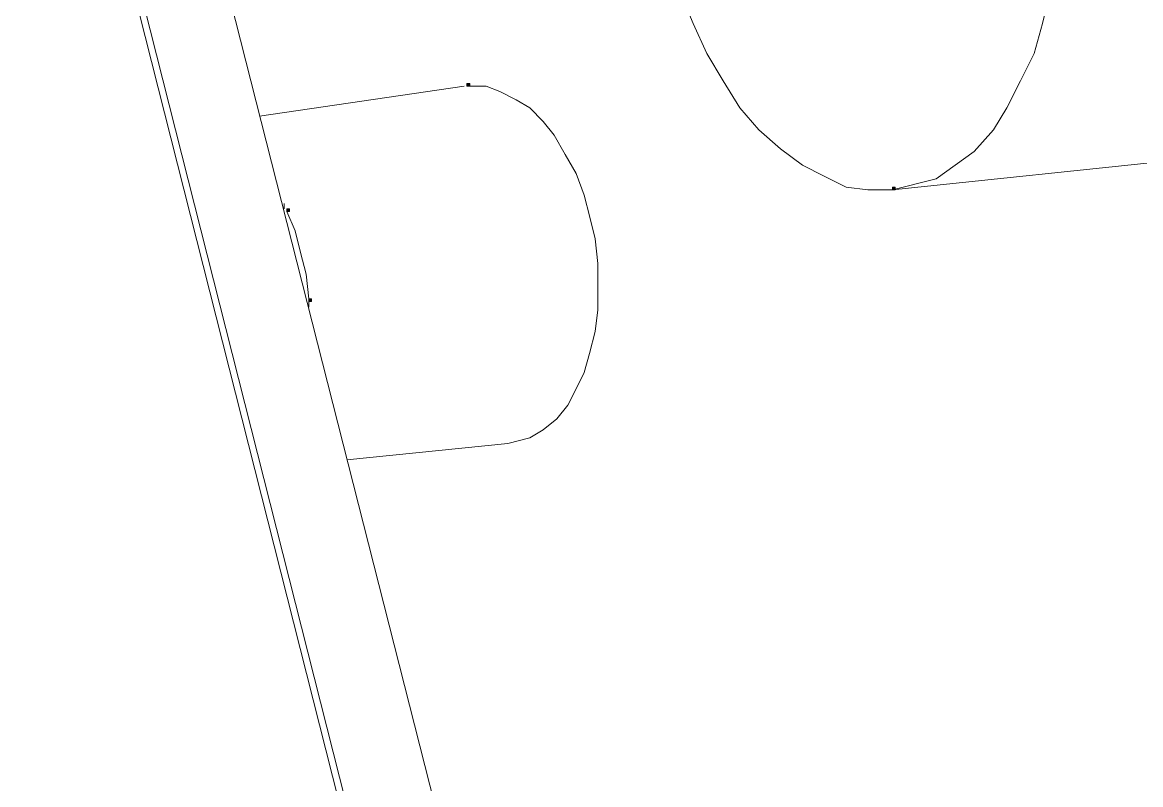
# Model space of a CAD drawing. Header units: inches. Extents: x 11 to 682, y 148 to 1119.
# Drawn here: x 584.46 to 609.06, y 396.71 to 413.48 of the extents above; entities that cross this region are included whole.
import ezdxf

# ---------------------------------------------------------------- set-up
doc = ezdxf.new("R2010")
doc.units = ezdxf.units.IN
doc.header["$MEASUREMENT"] = 0
doc.layers.add('图层 1', color=7, linetype='Continuous')

msp = doc.modelspace()

# ---------------------------------------------------------------- hatches: boundary and pattern name
at = {"layer": '图层 1', "true_color": 0xffffff}
h = msp.add_hatch(color=7, dxfattribs=at)
h.dxf.hatch_style = 2
h.paths.add_polyline_path([(594.24, 412.08), (594.3, 412.08), (594.3, 412.14), (594.24, 412.14)])
h = msp.add_hatch(color=7, dxfattribs=at)
h.dxf.hatch_style = 2
h.paths.add_polyline_path([(603.6, 409.8), (603.66, 409.8), (603.66, 409.86), (603.6, 409.86)])
h = msp.add_hatch(color=7, dxfattribs=at)
h.dxf.hatch_style = 2
h.paths.add_polyline_path([(603.6, 409.8), (603.66, 409.8), (603.66, 409.86), (603.6, 409.86)])
h = msp.add_hatch(color=7, dxfattribs=at)
h.dxf.hatch_style = 2
h.paths.add_polyline_path([(590.28, 409.32), (590.34, 409.32), (590.34, 409.38), (590.28, 409.38)])
h = msp.add_hatch(color=7, dxfattribs=at)
h.dxf.hatch_style = 2
h.paths.add_polyline_path([(590.76, 407.34), (590.82, 407.34), (590.82, 407.4), (590.76, 407.4)])

# ---------------------------------------------------------------- linework, layer by layer
at = {"layer": '图层 1', "color": 7, "lineweight": 18, "true_color": 0xffffff}
for points in [[(584.46, 423.84), (608.04, 330.72)], [(584.641, 423.72), (608.22, 330.6)], [(586.561, 423.72), (610.2, 330.66)], [(604.56, 410.04), (604.98, 410.34), (605.4, 410.64), (605.82, 411.12), (606.12, 411.6), (606.42, 412.2), (606.72, 412.8), (606.9, 413.46), (607.08, 414.18), (607.2, 414.96), (607.2, 415.74), (607.2, 416.52)], [(598.92, 414.24), (599.04, 413.88), (599.22, 413.46), (599.52, 412.8), (599.88, 412.2), (600.24, 411.6), (600.66, 411.12), (601.14, 410.7), (601.62, 410.34), (602.1, 410.1), (602.58, 409.86), (603.06, 409.8), (603.6, 409.8)], [(589.68, 411.42), (594.18, 412.08)], [(594.24, 412.08), (594.36, 412.08)], [(594.36, 412.08), (594.66, 412.08)], [(594.66, 412.08), (594.96, 411.96)], [(594.96, 411.96), (595.32, 411.78)], [(595.32, 411.78), (595.62, 411.6)], [(595.62, 411.6), (595.92, 411.3)], [(595.92, 411.3), (596.16, 411)], [(596.16, 411), (596.4, 410.58)], [(596.4, 410.58), (596.64, 410.16)], [(603.6, 409.8), (609.9, 410.46)], [(596.64, 410.16), (596.82, 409.68)], [(603.6, 409.8), (604.561, 410.04)], [(596.82, 409.68), (596.94, 409.2)], [(590.22, 409.38), (590.22, 409.5)], [(590.28, 409.32), (590.46, 408.9)], [(596.94, 409.2), (597.06, 408.72)], [(590.46, 408.9), (590.58, 408.42)], [(597.06, 408.72), (597.12, 408.18)], [(590.58, 408.42), (590.7, 407.94)], [(595.62, 404.34), (595.92, 404.52), (596.22, 404.76), (596.46, 405.06), (596.64, 405.42), (596.82, 405.78), (596.939, 406.2), (597.06, 406.68), (597.12, 407.16), (597.12, 407.7), (597.12, 408.18)], [(590.7, 407.94), (590.76, 407.4)], [(590.76, 407.22), (590.76, 407.34)], [(591.6, 403.86), (595.14, 404.22)], [(595.14, 404.22), (595.62, 404.34)]]:
    msp.add_lwpolyline(points, dxfattribs=at)
at = {"layer": '图层 1', "lineweight": 0}
for points in [[(594.24, 412.08), (594.3, 412.08), (594.3, 412.14), (594.24, 412.14), (594.24, 412.08)], [(603.6, 409.8), (603.66, 409.8), (603.66, 409.86), (603.6, 409.86), (603.6, 409.8)], [(603.6, 409.8), (603.66, 409.8), (603.66, 409.86), (603.6, 409.86), (603.6, 409.8)], [(590.28, 409.32), (590.34, 409.32), (590.34, 409.38), (590.28, 409.38), (590.28, 409.32)], [(590.76, 407.34), (590.82, 407.34), (590.82, 407.4), (590.76, 407.4), (590.76, 407.34)]]:
    msp.add_lwpolyline(points, dxfattribs=at)

doc.saveas('drawing.dxf')
